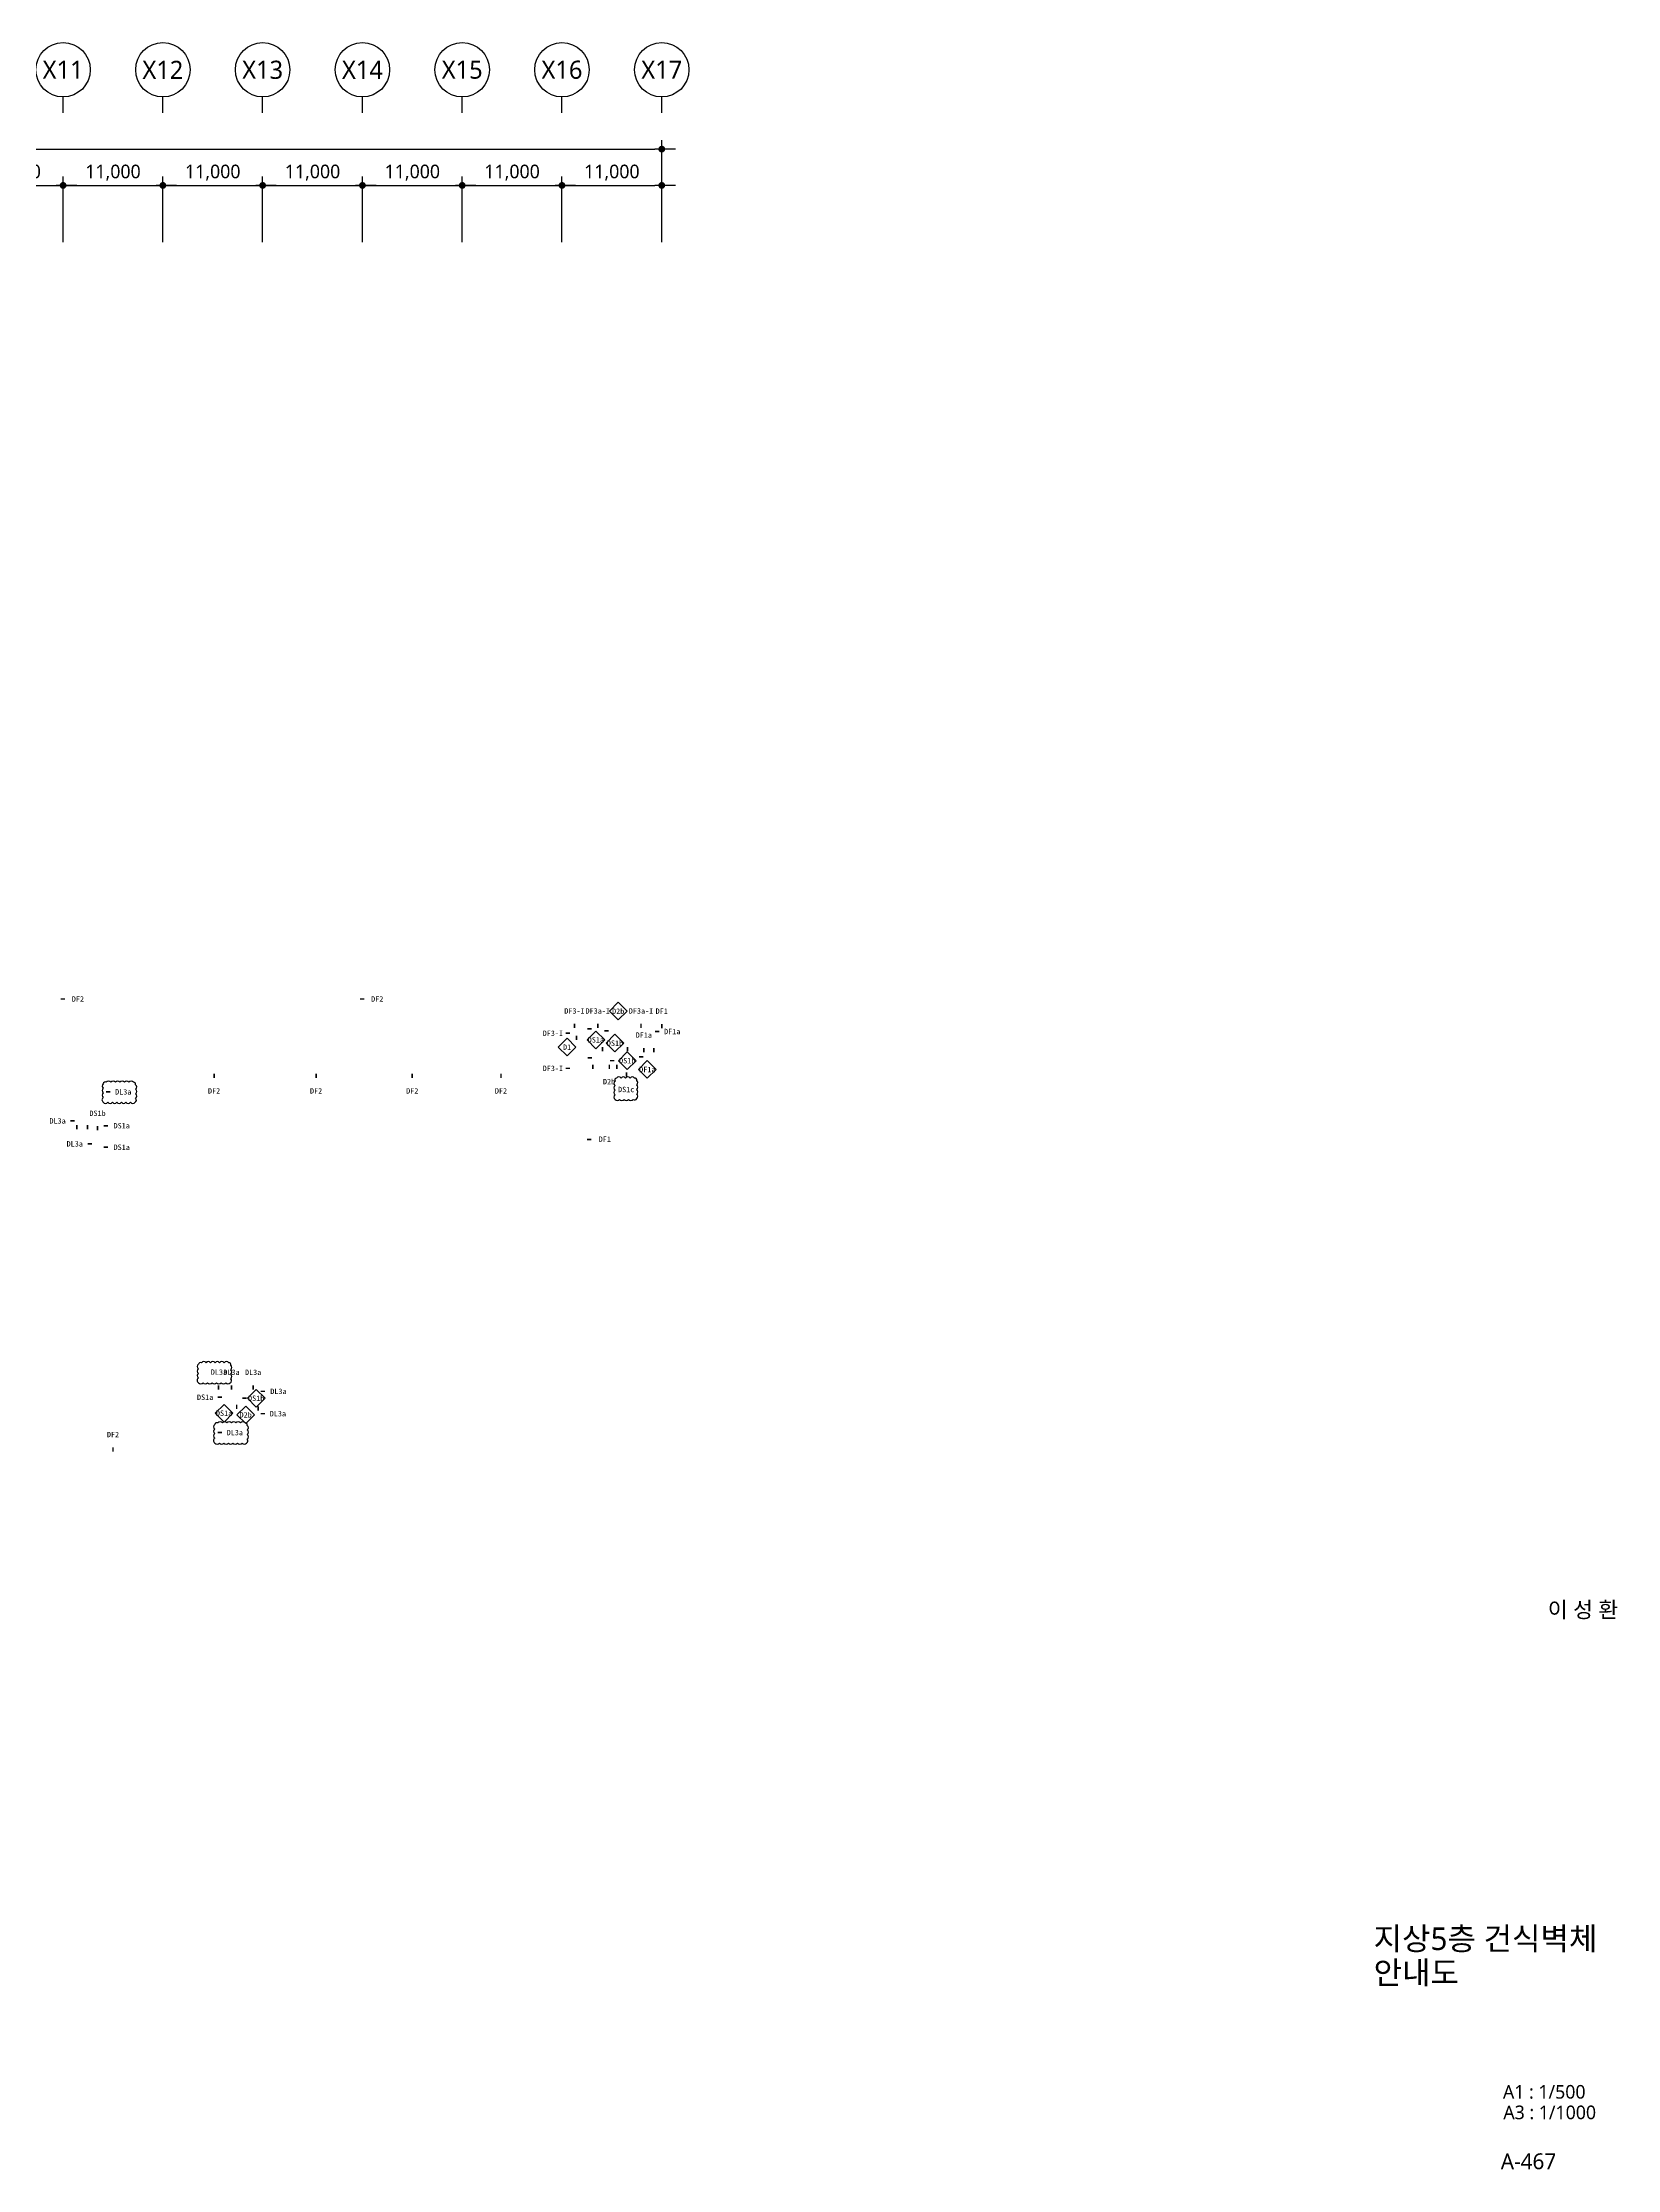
# Model space of a CAD drawing. Header units: millimetres. Extents: x 1205999 to 2806860, y 467935 to 2511436.
# Drawn here: x 2213231 to 2386860, y 1979989 to 2214436 of the extents above; entities that cross this region are included whole.
import ezdxf
from ezdxf.enums import TextEntityAlignment as Align

# ---------------------------------------------------------------- set-up
doc = ezdxf.new("R2010")
doc.units = ezdxf.units.MM
doc.header["$LTSCALE"] = 5
doc.header["$MEASUREMENT"] = 0
doc.layers.get('0').update_dxf_attribs({"linetype": 'CONTINUOUS'})
for name, color, linetype, lineweight in [('A-AXIS-BUBL', 7, 'CONTINUOUS', 25), ('A-BORD-TEXT', 3, 'CONTINUOUS', 25), ('A-DIMS', 7, 'CONTINUOUS', 25), ('A-MKXS-TEXT1', 3, 'CONTINUOUS', 25), ('A-MKXS-WALL', 6, 'CONTINUOUS', 20), ('A-XXXX-TXT2', 3, 'CONTINUOUS', 25), ('REV-202205', 20, 'CONTINUOUS', 25)]:
    doc.layers.add(name, color=color, linetype=linetype, lineweight=lineweight)
doc.layers.add('WAL-TAG', color=3, linetype='CONTINUOUS')
doc.styles.add('HY울릉도L', font='')
doc.styles.add('돋움체', font='')
doc.styles.add('맑은고딕', font='malgun.ttf')
doc.styles.get('HY울릉도L').set_extended_font_data('HYwulM')
doc.styles.get('돋움체').set_extended_font_data('DotumChe')
doc.dimstyles.new('CDIM', dxfattribs={"dimtxt": 3, "dimasz": 1.5, "dimexe": 2, "dimexo": 1, "dimgap": 1, "dimtad": 1, "dimdec": 0, "dimrnd": 0.5, "dimzin": 0, "dimdsep": 32, "dimlunit": 6, "dimtxsty": 'HY울릉도L', "dimblk1": '_CIDOT', "dimblk2": '_CIDOT', "dimsah": 1, "dimcen": 5.5, "dimclrd": 2, "dimclre": 2, "dimclrt": 7, "dimadec": 0, "dimazin": 0, "dimtfac": 1, "dimtdec": 0, "dimtix": 1, "dimtmove": 2, "dimatfit": 1, "dimldrblk": '_CIDOT', "dimfxl": 1, "dimtolj": 1, "dimtzin": 0, "dimlwd": -1, "dimarcsym": 0})

# ---------------------------------------------------------------- blocks, each defined once
blk = doc.blocks.new('_CIDOT')
at = {"color": 0, "linetype": 'ByBlock'}
blk.add_line((2, 0), (-1, 0), dxfattribs=at)
at = {"color": 0, "linetype": 'ByBlock', "const_width": 0.5}
blk.add_lwpolyline([(-0.25, 0, 1), (0.25, 0, 1)], format="xyb", close=True, dxfattribs=at)
blk = doc.blocks.new('*D32')
at = {"layer": 'A-DIMS', "lineweight": -2, "transparency": 16777216}
for p, q in [((225693, 255621), (225693, 262871)), ((236693, 255621), (236693, 262871))]:
    blk.add_line(p, q, dxfattribs=at)
at = {"layer": 'A-DIMS', "transparency": 16777216}
blk.add_line((226443, 261871), (235943, 261871), dxfattribs=at)
at = {"layer": 'A-DIMS', "transparency": 16777216, "xscale": 750, "yscale": 750, "zscale": 750, "rotation": 180}
blk.add_blockref('_CIDOT', (225693, 261871), dxfattribs=at)
at = {"layer": 'A-DIMS', "transparency": 16777216, "xscale": 750, "yscale": 750, "zscale": 750}
blk.add_blockref('_CIDOT', (236693, 261871), dxfattribs=at)
at = {"layer": 'A-DIMS', "color": 3, "transparency": 16777216, "insert": (231193, 263275), "char_height": 1500, "attachment_point": 5, "style": '맑은고딕'}
blk.add_mtext('\\A1;11,000', dxfattribs=at)
blk = doc.blocks.new('*D33')
at = {"layer": 'A-DIMS', "lineweight": -2, "transparency": 16777216}
for p, q in [((236693, 255621), (236693, 262871)), ((247693, 255621), (247693, 262871))]:
    blk.add_line(p, q, dxfattribs=at)
at = {"layer": 'A-DIMS', "transparency": 16777216}
blk.add_line((237443, 261871), (246943, 261871), dxfattribs=at)
at = {"layer": 'A-DIMS', "transparency": 16777216, "xscale": 750, "yscale": 750, "zscale": 750, "rotation": 180}
blk.add_blockref('_CIDOT', (236693, 261871), dxfattribs=at)
at = {"layer": 'A-DIMS', "transparency": 16777216, "xscale": 750, "yscale": 750, "zscale": 750}
blk.add_blockref('_CIDOT', (247693, 261871), dxfattribs=at)
at = {"layer": 'A-DIMS', "color": 3, "transparency": 16777216, "insert": (242193, 263275), "char_height": 1500, "attachment_point": 5, "style": '맑은고딕'}
blk.add_mtext('\\A1;11,000', dxfattribs=at)
blk = doc.blocks.new('*D34')
at = {"layer": 'A-DIMS', "lineweight": -2, "transparency": 16777216}
for p, q in [((247693, 255621), (247693, 262871)), ((258693, 255621), (258693, 262871))]:
    blk.add_line(p, q, dxfattribs=at)
at = {"layer": 'A-DIMS', "transparency": 16777216}
blk.add_line((248443, 261871), (257943, 261871), dxfattribs=at)
at = {"layer": 'A-DIMS', "transparency": 16777216, "xscale": 750, "yscale": 750, "zscale": 750, "rotation": 180}
blk.add_blockref('_CIDOT', (247693, 261871), dxfattribs=at)
at = {"layer": 'A-DIMS', "transparency": 16777216, "xscale": 750, "yscale": 750, "zscale": 750}
blk.add_blockref('_CIDOT', (258693, 261871), dxfattribs=at)
at = {"layer": 'A-DIMS', "color": 3, "transparency": 16777216, "insert": (253193, 263275), "char_height": 1500, "attachment_point": 5, "style": '맑은고딕'}
blk.add_mtext('\\A1;11,000', dxfattribs=at)
blk = doc.blocks.new('*D35')
at = {"layer": 'A-DIMS', "lineweight": -2, "transparency": 16777216}
for p, q in [((258693, 255621), (258693, 262871)), ((269693, 255621), (269693, 262871))]:
    blk.add_line(p, q, dxfattribs=at)
at = {"layer": 'A-DIMS', "transparency": 16777216}
blk.add_line((259443, 261871), (268943, 261871), dxfattribs=at)
at = {"layer": 'A-DIMS', "transparency": 16777216, "xscale": 750, "yscale": 750, "zscale": 750, "rotation": 180}
blk.add_blockref('_CIDOT', (258693, 261871), dxfattribs=at)
at = {"layer": 'A-DIMS', "transparency": 16777216, "xscale": 750, "yscale": 750, "zscale": 750}
blk.add_blockref('_CIDOT', (269693, 261871), dxfattribs=at)
at = {"layer": 'A-DIMS', "color": 3, "transparency": 16777216, "insert": (264193, 263275), "char_height": 1500, "attachment_point": 5, "style": '맑은고딕'}
blk.add_mtext('\\A1;11,000', dxfattribs=at)
blk = doc.blocks.new('*D36')
at = {"layer": 'A-DIMS', "lineweight": -2, "transparency": 16777216}
for p, q in [((269693, 255621), (269693, 262871)), ((280693, 255621), (280693, 262871))]:
    blk.add_line(p, q, dxfattribs=at)
at = {"layer": 'A-DIMS', "transparency": 16777216}
blk.add_line((270443, 261871), (279943, 261871), dxfattribs=at)
at = {"layer": 'A-DIMS', "transparency": 16777216, "xscale": 750, "yscale": 750, "zscale": 750, "rotation": 180}
blk.add_blockref('_CIDOT', (269693, 261871), dxfattribs=at)
at = {"layer": 'A-DIMS', "transparency": 16777216, "xscale": 750, "yscale": 750, "zscale": 750}
blk.add_blockref('_CIDOT', (280693, 261871), dxfattribs=at)
at = {"layer": 'A-DIMS', "color": 3, "transparency": 16777216, "insert": (275193, 263275), "char_height": 1500, "attachment_point": 5, "style": '맑은고딕'}
blk.add_mtext('\\A1;11,000', dxfattribs=at)
blk = doc.blocks.new('*D37')
at = {"layer": 'A-DIMS', "lineweight": -2, "transparency": 16777216}
for p, q in [((280693, 255621), (280693, 262871)), ((291693, 255621), (291693, 262871))]:
    blk.add_line(p, q, dxfattribs=at)
at = {"layer": 'A-DIMS', "transparency": 16777216}
blk.add_line((281443, 261871), (290943, 261871), dxfattribs=at)
at = {"layer": 'A-DIMS', "transparency": 16777216, "xscale": 750, "yscale": 750, "zscale": 750, "rotation": 180}
blk.add_blockref('_CIDOT', (280693, 261871), dxfattribs=at)
at = {"layer": 'A-DIMS', "transparency": 16777216, "xscale": 750, "yscale": 750, "zscale": 750}
blk.add_blockref('_CIDOT', (291693, 261871), dxfattribs=at)
at = {"layer": 'A-DIMS', "color": 3, "transparency": 16777216, "insert": (286193, 263275), "char_height": 1500, "attachment_point": 5, "style": '맑은고딕'}
blk.add_mtext('\\A1;11,000', dxfattribs=at)
blk = doc.blocks.new('*D38')
at = {"layer": 'A-DIMS', "lineweight": -2, "transparency": 16777216}
for p, q in [((126693, 255621), (126693, 266871)), ((302693, 255621), (302693, 266871))]:
    blk.add_line(p, q, dxfattribs=at)
at = {"layer": 'A-DIMS', "transparency": 16777216}
blk.add_line((127443, 265871), (301943, 265871), dxfattribs=at)
at = {"layer": 'A-DIMS', "transparency": 16777216, "xscale": 750, "yscale": 750, "zscale": 750, "rotation": 180}
blk.add_blockref('_CIDOT', (126693, 265871), dxfattribs=at)
at = {"layer": 'A-DIMS', "transparency": 16777216, "xscale": 750, "yscale": 750, "zscale": 750}
blk.add_blockref('_CIDOT', (302693, 265871), dxfattribs=at)
at = {"layer": 'A-DIMS', "color": 3, "transparency": 16777216, "insert": (214693, 267275), "char_height": 1500, "attachment_point": 5, "style": '맑은고딕'}
blk.add_mtext('\\A1;176,000', dxfattribs=at)
blk = doc.blocks.new('*D39')
at = {"layer": 'A-DIMS', "lineweight": -2, "transparency": 16777216}
for p, q in [((291693, 255621), (291693, 262871)), ((302693, 255621), (302693, 262871))]:
    blk.add_line(p, q, dxfattribs=at)
at = {"layer": 'A-DIMS', "transparency": 16777216}
blk.add_line((292443, 261871), (301943, 261871), dxfattribs=at)
at = {"layer": 'A-DIMS', "transparency": 16777216, "xscale": 750, "yscale": 750, "zscale": 750, "rotation": 180}
blk.add_blockref('_CIDOT', (291693, 261871), dxfattribs=at)
at = {"layer": 'A-DIMS', "transparency": 16777216, "xscale": 750, "yscale": 750, "zscale": 750}
blk.add_blockref('_CIDOT', (302693, 261871), dxfattribs=at)
at = {"layer": 'A-DIMS', "color": 3, "transparency": 16777216, "insert": (297193, 263275), "char_height": 1500, "attachment_point": 5, "style": '맑은고딕'}
blk.add_mtext('\\A1;11,000', dxfattribs=at)
blk = doc.blocks.new('wall-tag-02')
at = {"layer": 'A-MKXS-WALL'}
blk.add_lwpolyline([(0, 1185, 112, 112, 0), (0, 885, 0, 0, 0), (0, 608, 0, 0, 0), (-608, 0, 0, 0, 0), (0, -608, 0, 0, 0), (608, 0, 0, 0, 0), (0, 608, 0, 0, 0)], format="xyseb", dxfattribs=at)
blk = doc.blocks.new('wall-tag-01')
blk.add_wipeout([(86681, 26087), (86074, 25480), (86681, 24872), (87289, 25480)]).dxf.layer = 'A-MKXS-WALL'
at = {"layer": 'A-MKXS-WALL'}
blk.add_lwpolyline([(86681, 26087), (86074, 25480), (86681, 24872), (87289, 25480)], close=True, dxfattribs=at)
blk = doc.blocks.new('DIM(210222)')
for p, q in [((236693, 269870.6), (236693, 271620.6)), ((247693, 269870.6), (247693, 271620.6)), ((258693, 269870.6), (258693, 271620.6)), ((269693, 269870.6), (269693, 271620.6)), ((280693, 269870.6), (280693, 271620.6)), ((291693, 269870.6), (291693, 271620.6)), ((302693, 269870.6), (302693, 271620.6))]:
    blk.add_line(p, q)
at = {"layer": 'A-AXIS-BUBL', "ltscale": 0.2}
for centre in [(236693, 274620.6), (247693, 274620.6), (258693, 274620.6), (269693, 274620.6), (280693, 274620.6), (291693, 274620.6), (302693, 274620.6)]:
    blk.add_circle(centre, 3000, dxfattribs=at)
at = {"layer": 'A-XXXX-TXT2', "ltscale": 0.2, "style": '맑은고딕'}
for s, p in [('X11', (236693, 274620.6)), ('X12', (247693, 274620.6)), ('X13', (258693, 274620.6)), ('X14', (269693, 274620.6)), ('X15', (280693, 274620.6)), ('X16', (291693, 274620.6)), ('X17', (302693, 274620.6))]:
    blk.add_text(s, height=2000, dxfattribs=at).set_placement(p, align=Align.MIDDLE)
at = {"layer": 'A-DIMS'}
for p1, p2, distance, picture, middle in [((126693, 255120.6), (302693, 255120.6), 10750, '*D38', (214693, 267275.5)), ((225693, 255120.6), (236693, 255120.6), 6750, '*D32', (231193, 263275.5)), ((236693, 255120.6), (247693, 255120.6), 6750, '*D33', (242193, 263275.5)), ((247693, 255120.6), (258693, 255120.6), 6750, '*D34', (253193, 263275.5)), ((258693, 255120.6), (269693, 255120.6), 6750, '*D35', (264193, 263275.5)), ((269693, 255120.6), (280693, 255120.6), 6750, '*D36', (275193, 263275.5)), ((280693, 255120.6), (291693, 255120.6), 6750, '*D37', (286193, 263275.5)), ((291693, 255120.6), (302693, 255120.6), 6750, '*D39', (297193, 263275.5))]:
    dim = blk.add_aligned_dim(p1=p1, p2=p2, distance=distance, dimstyle='CDIM', override={"dimscale": 500, "dimtxsty": '맑은고딕', "dimclrd": 256, "dimclre": 256, "dimclrt": 3}, dxfattribs=at)
    dim.commit()
    dim.dimension.update_dxf_attribs({"geometry": picture, "text_midpoint": middle})

msp = doc.modelspace()

# ---------------------------------------------------------------- linework, layer by layer
at = {"layer": 'A-MKXS-WALL'}
for points in [[(2273309, 2105713, 180, 180, 0), (2273789, 2105713, 0, 0, 0), (2274233, 2105713, 0, 0, 0), (2274233, 2105477, 0, 0, 0)], [(2275153, 2105504, 180, 180, 0), (2275633, 2105504, 0, 0, 0), (2276695, 2105504, 0, 0, 0), (2276695, 2106708, 0, 0, 0)], [(2272109, 2104976, 180, 180, 0), (2272109, 2104496, 0, 0, 0), (2272109, 2103703, 0, 0, 0), (2272033, 2103703, 0, 0, 0)], [(2273312, 2102535, 180, 180, 0), (2273792, 2102535, 0, 0, 0), (2274236, 2102535, 0, 0, 0), (2274236, 2103542, 0, 0, 0)], [(2274953, 2103220, 180, 180, 0), (2274953, 2103700, 0, 0, 0), (2274953, 2104143, 0, 0, 0), (2275368, 2104143, 0, 0, 0)], [(2277728, 2103220, 180, 180, 0), (2277728, 2103700, 0, 0, 0), (2277728, 2104143, 0, 0, 0), (2277313, 2104143, 0, 0, 0)], [(2280631, 2103133, 180, 180, 0), (2280631, 2103613, 0, 0, 0), (2280631, 2104056, 0, 0, 0), (2279524, 2104056, 0, 0, 0)], [(2273906, 2101772, 180, 180, 0), (2273906, 2101292, 0, 0, 0), (2273906, 2100849, 0, 0, 0), (2275717, 2100849, 0, 0, 0)], [(2276541, 2101772, 180, 180, 0), (2276541, 2101292, 0, 0, 0), (2276541, 2100849, 0, 0, 0), (2275717, 2100849, 0, 0, 0)], [(2275799, 2102208, 180, 180, 0), (2276279, 2102208, 0, 0, 0), (2276723, 2102208, 0, 0, 0)], [(2278983, 2102627, 180, 180, 0), (2279463, 2102627, 0, 0, 0), (2279907, 2102627, 0, 0, 0), (2279907, 2102212, 0, 0, 0)], [(2218174, 2094650, 180, 180, 0), (2218174, 2095130, 0, 0, 0), (2218174, 2095573, 0, 0, 0), (2216789, 2095573, 0, 0, 0)], [(2217016, 2094650, 180, 180, 0), (2217016, 2095130, 0, 0, 0), (2217016, 2095573, 0, 0, 0), (2217016, 2095573, 0, 0, 0)], [(2234633, 2064276, 180, 180, 0), (2234633, 2063796, 0, 0, 0), (2234633, 2063352, 0, 0, 0), (2234217, 2063352, 0, 0, 0)], [(2235265, 2064997, 180, 180, 0), (2235745, 2064997, 0, 0, 0), (2235813, 2064997, 0, 0, 0)], [(2237014, 2064094, 180, 180, 0), (2237014, 2063614, 0, 0, 0), (2237014, 2063170, 0, 0, 0), (2236599, 2063170, 0, 0, 0)]]:
    msp.add_lwpolyline(points, format="xyseb", dxfattribs=at)
at = {"layer": 'REV-202205'}
for points in [[(2219928, 2097623, 0.5205671), (2220428, 2097623, 0.5205671), (2220928, 2097623, 0.5205671), (2221428, 2097623, 0.5205671), (2221928, 2097623, 0.5205671), (2222428, 2097623, 0.5205671), (2222928, 2097623, 0.5205671), (2223428, 2097623, 0.5205671), (2223490, 2098062, 0.5205671), (2223490, 2098562, 0.5205671), (2223490, 2099062, 0.5205671), (2223490, 2099562, 0.5205671), (2223260, 2099832, 0.5205671), (2222760, 2099832, 0.5205671), (2222260, 2099832, 0.5205671), (2221760, 2099832, 0.5205671), (2221260, 2099832, 0.5205671), (2220760, 2099832, 0.5205671), (2220260, 2099832, 0.5205671), (2219928, 2099664, 0.5205671), (2219928, 2099164, 0.5205671), (2219928, 2098664, 0.5205671), (2219928, 2098164, 0.5205671)], [(2230423, 2066703, 0.5205671), (2230923, 2066703, 0.5205671), (2231423, 2066703, 0.5205671), (2231923, 2066703, 0.5205671), (2232423, 2066703, 0.5205671), (2232923, 2066703, 0.5205671), (2233423, 2066703, 0.5205671), (2233923, 2066703, 0.5205671), (2233984, 2067141, 0.5205671), (2233984, 2067641, 0.5205671), (2233984, 2068141, 0.5205671), (2233984, 2068641, 0.5205671), (2233754, 2068912, 0.5205671), (2233254, 2068912, 0.5205671), (2232754, 2068912, 0.5205671), (2232254, 2068912, 0.5205671), (2231754, 2068912, 0.5205671), (2231254, 2068912, 0.5205671), (2230754, 2068912, 0.5205671), (2230423, 2068743, 0.5205671), (2230423, 2068243, 0.5205671), (2230423, 2067743, 0.5205671), (2230423, 2067243, 0.5205671)]]:
    msp.add_lwpolyline(points, format="xyb", close=True, dxfattribs=at)

# ---------------------------------------------------------------- block references
msp.add_blockref('DIM(210222)', (1978806, 1936815))
msp.add_blockref('DIM(210222)', (1978806, 1936815))
at = {"layer": 'A-MKXS-WALL', "xscale": -1.6, "yscale": 1.6, "zscale": 1.6}
for p, rotation in [((2222132, 2098773), 90), ((2232626, 2067853), 180)]:
    msp.add_blockref('wall-tag-02', p, dxfattribs=dict(at, rotation=rotation))
at = {"layer": 'WAL-TAG', "yscale": 1.6, "zscale": 1.6}
for p, xscale, rotation in [((2217132, 2109007), 1.6, 90), ((2250132, 2109007), 1.6, 90), ((2281499, 2107667), 1.6, 180), ((2269493, 2105234), -1.6, 270), ((2282655, 2105425), -1.6, 90), ((2214893, 2095573), -1.6, 270), ((2219299, 2096410), -1.6, 180), ((2221855, 2095042), -1.6, 90), ((2216783, 2093041), -1.6, 270), ((2221855, 2092668), -1.6, 90), ((2275165, 2093522), -1.6, 90), ((2234065, 2067841), -1.6, 180), ((2236451, 2067835), -1.6, 180), ((2231136, 2065111), -1.6, 270), ((2239169, 2065763), 1.6, 90), ((2239169, 2063297), 1.6, 90), ((2221002, 2060996), -1.6, 180)]:
    msp.add_blockref('wall-tag-02', p, dxfattribs=dict(at, xscale=xscale, rotation=rotation))
for p, xscale in [((2232144, 2098876), 1.6), ((2243391, 2098876), 1.6), ((2253993, 2098876), 1.6), ((2263774, 2098876), 1.6), ((2275717, 2099877), -1.6)]:
    msp.add_blockref('wall-tag-02', p, dxfattribs=dict(at, xscale=xscale))

# ---------------------------------------------------------------- texts
at = {"layer": 'A-BORD-TEXT', "style": '맑은고딕'}
for s, height, p in [('이 성 환', 1750, (2386949, 2040813)), ('A1 : 1/500', 1500, (2383341, 1987799)), ('A3 : 1/1000', 1500, (2384500, 1985532)), ('A-467', 1750, (2380103, 1980014))]:
    msp.add_text(s, height=height, dxfattribs=at).set_placement(p, align=Align.RIGHT)
for s, p in [('지상5층 건식벽체', (2359974, 2005428)), ('안내도', (2359974, 2001678))]:
    msp.add_text(s, height=2500, dxfattribs=at).set_placement(p, align=Align.MIDDLE_LEFT)
at = {"layer": 'A-MKXS-TEXT1', "style": '돋움체'}
for s, rotation, p in [('DF2', 360, (2217132, 2109008)), ('DF2', 360, (2250132, 2109008)), ('DF3-I', 360, (2271875, 2107691)), ('DF1', 0, (2281499, 2107668)), ('DF1a', 360, (2279524, 2105028)), ('DF1a', 360, (2282655, 2105425)), ('DL3a', 360, (2222132, 2098773)), ('DF2', 360, (2232144, 2098877)), ('DF2', 360, (2243391, 2098877)), ('DF2', 360, (2253993, 2098877)), ('DF2', 360, (2263774, 2098877)), ('DS1b', 360, (2219299, 2096410)), ('DL3a', 360, (2214893, 2095573)), ('DS1a', 360, (2221960, 2095042)), ('DF1', 360, (2275223, 2093555)), ('DL3a', 360, (2216783, 2093041)), ('DS1a', 360, (2221960, 2092668)), ('DL3a', 360, (2232681, 2067882)), ('DL3a', 360, (2234065, 2067866)), ('DL3a', 360, (2236451, 2067860)), ('DF2', 0, (2221002, 2060996))]:
    msp.add_text(s, height=600, rotation=rotation, dxfattribs=at).set_placement(p, align=Align.MIDDLE_CENTER)

# ---------------------------------------------------------------- next in the draw order: block references
at = {"layer": 'WAL-TAG', "yscale": 1.6, "zscale": 1.6}
for p, xscale in [((2135543, 2063737), 1.6), ((2132371, 2062935), 1.6), ((2141217, 2060472), 1.6), ((2375476, 2024230), -1.6), ((2094555, 2022585), 1.6)]:
    msp.add_blockref('wall-tag-01', p, dxfattribs=dict(at, xscale=xscale))

# ---------------------------------------------------------------- next in the draw order: block references
at = {"layer": 'WAL-TAG', "xscale": -1.6, "yscale": 1.6, "zscale": 1.6}
for p, rotation in [((2271875, 2107691), 180), ((2269493, 2101365), 270)]:
    msp.add_blockref('wall-tag-02', p, dxfattribs=dict(at, rotation=rotation))
at = {"layer": 'WAL-TAG', "xscale": 1.6, "yscale": 1.6, "zscale": 1.6}
for p in [(2137650, 2063376), (2096937, 2022403)]:
    msp.add_blockref('wall-tag-01', p, dxfattribs=at)

# ---------------------------------------------------------------- next in the draw order: texts
at = {"layer": 'A-MKXS-TEXT1', "style": '돋움체'}
for s, p in [('DF3-I', (2269494, 2105234)), ('D1', (2271061, 2103703)), ('DF3-I', (2269494, 2101365)), ('DS1c', (2277579, 2099037)), ('DL3a', (2239237, 2065763)), ('DS1a', (2231158, 2065111)), ('DL3a', (2239178, 2063297))]:
    msp.add_text(s, height=600, rotation=360, dxfattribs=at).set_placement(p, align=Align.MIDDLE_CENTER)

# ---------------------------------------------------------------- next in the draw order: linework, layer by layer
at = {"layer": 'REV-202205'}
msp.add_lwpolyline([(2232228, 2060065, 0.5205671), (2232728, 2060065, 0.5205671), (2233228, 2060065, 0.5205671), (2233728, 2060065, 0.5205671), (2234228, 2060065, 0.5205671), (2234728, 2060065, 0.5205671), (2235228, 2060065, 0.5205671), (2235728, 2060065, 0.5205671), (2235790, 2060504, 0.5205671), (2235790, 2061004, 0.5205671), (2235790, 2061504, 0.5205671), (2235790, 2062004, 0.5205671), (2235560, 2062274, 0.5205671), (2235060, 2062274, 0.5205671), (2234560, 2062274, 0.5205671), (2234060, 2062274, 0.5205671), (2233560, 2062274, 0.5205671), (2233060, 2062274, 0.5205671), (2232560, 2062274, 0.5205671), (2232228, 2062106, 0.5205671), (2232228, 2061606, 0.5205671), (2232228, 2061106, 0.5205671), (2232228, 2060606, 0.5205671)], format="xyb", close=True, dxfattribs=at)

# ---------------------------------------------------------------- next in the draw order: block references
at = {"layer": 'A-MKXS-WALL', "xscale": -1.6, "yscale": 1.6, "zscale": 1.6, "rotation": 90}
msp.add_blockref('wall-tag-02', (2234432, 2061215), dxfattribs=at)
at = {"layer": 'WAL-TAG', "xscale": -1.6, "yscale": 1.6, "zscale": 1.6, "rotation": 180}
for p in [(2274444, 2107691), (2279210, 2107691), (2279524, 2105028)]:
    msp.add_blockref('wall-tag-02', p, dxfattribs=at)

# ---------------------------------------------------------------- next in the draw order: texts
at = {"layer": 'A-MKXS-TEXT1', "style": '돋움체'}
for s, p in [('DS1a', (2274233, 2104505)), ('DS1a', (2233245, 2063352)), ('D2b', (2235627, 2063170)), ('DS1b', (2236785, 2064997)), ('DL3a', (2234432, 2061215))]:
    msp.add_text(s, height=600, rotation=360, dxfattribs=at).set_placement(p, align=Align.MIDDLE_CENTER)

# ---------------------------------------------------------------- next in the draw order: block references
at = {"layer": 'WAL-TAG', "xscale": 1.6, "yscale": 1.6, "zscale": 1.6, "rotation": 180}
msp.add_blockref('wall-tag-01', (2415385, 2148448), dxfattribs=at)
at = {"layer": 'WAL-TAG', "xscale": 1.6, "yscale": 1.6, "zscale": 1.6}
msp.add_blockref('wall-tag-01', (2139005, 2061441), dxfattribs=at)

# ---------------------------------------------------------------- next in the draw order: linework, layer by layer
at = {"layer": 'REV-202205'}
msp.add_lwpolyline([(2276348, 2097933, 0.5205671), (2276848, 2097933, 0.5205671), (2277348, 2097933, 0.5205671), (2277848, 2097933, 0.5205671), (2278348, 2097933, 0.5205671), (2278745, 2098036, 0.5205671), (2278745, 2098536, 0.5205671), (2278745, 2099036, 0.5205671), (2278745, 2099536, 0.5205671), (2278745, 2100036, 0.5205671), (2278506, 2100297, 0.5205671), (2278006, 2100297, 0.5205671), (2277506, 2100297, 0.5205671), (2277006, 2100297, 0.5205671), (2276506, 2100297, 0.5205671), (2276348, 2099955, 0.5205671), (2276348, 2099455, 0.5205671), (2276348, 2098955, 0.5205671), (2276348, 2098455, 0.5205671)], format="xyb", close=True, dxfattribs=at)

# ---------------------------------------------------------------- next in the draw order: block references
at = {"layer": 'A-MKXS-WALL', "xscale": -1.6, "yscale": 1.6, "zscale": 1.6}
msp.add_blockref('wall-tag-02', (2277609, 2099020), dxfattribs=at)

# ---------------------------------------------------------------- next in the draw order: texts
at = {"layer": 'A-MKXS-TEXT1', "style": '돋움체'}
for s, p in [('DF3a-I', (2274444, 2107691)), ('DF3a-I', (2279210, 2107691)), ('DS1b', (2276341, 2104143)), ('DS1b', (2277695, 2102208)), ('DF1a', (2279907, 2101240)), ('D2b', (2275687, 2099894))]:
    msp.add_text(s, height=600, rotation=360, dxfattribs=at).set_placement(p, align=Align.MIDDLE_CENTER)
msp.add_text('D2b', height=600, dxfattribs=at).set_placement((2276695, 2107663), align=Align.MIDDLE_CENTER)

doc.saveas('drawing.dxf')
